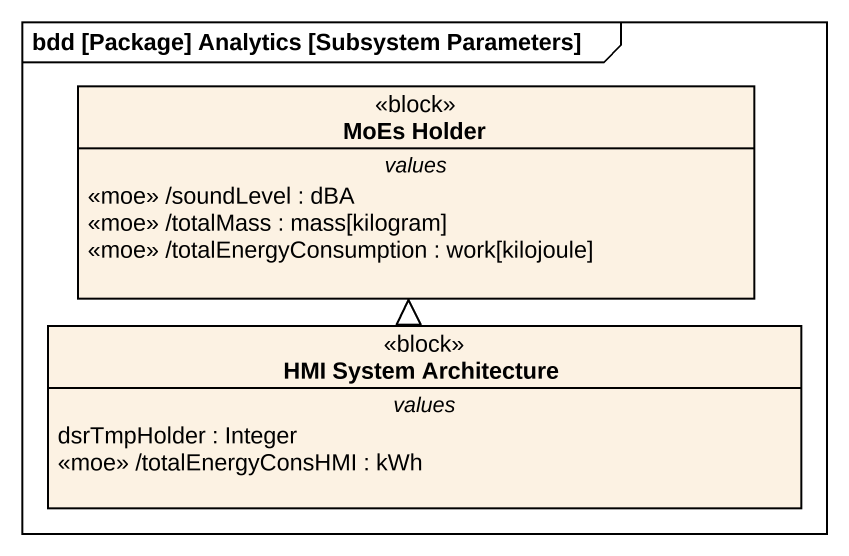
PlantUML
@startuml
mainframe bdd [Package] Analytics [Subsystem Parameters]
hide circle
hide empty members
class "MoEs Holder" as MoEs_Holder <<block>> {
  -- values --
  <<moe>> /soundLevel : dBA
  <<moe>> /totalMass : mass[kilogram]
  <<moe>> /totalEnergyConsumption : work[kilojoule]
}
class "HMI System Architecture" as HMI_System_Architecture <<block>> {
  -- values --
  dsrTmpHolder : Integer
  <<moe>> /totalEnergyConsHMI : kWh
}
HMI_System_Architecture -up-|> MoEs_Holder
@enduml
